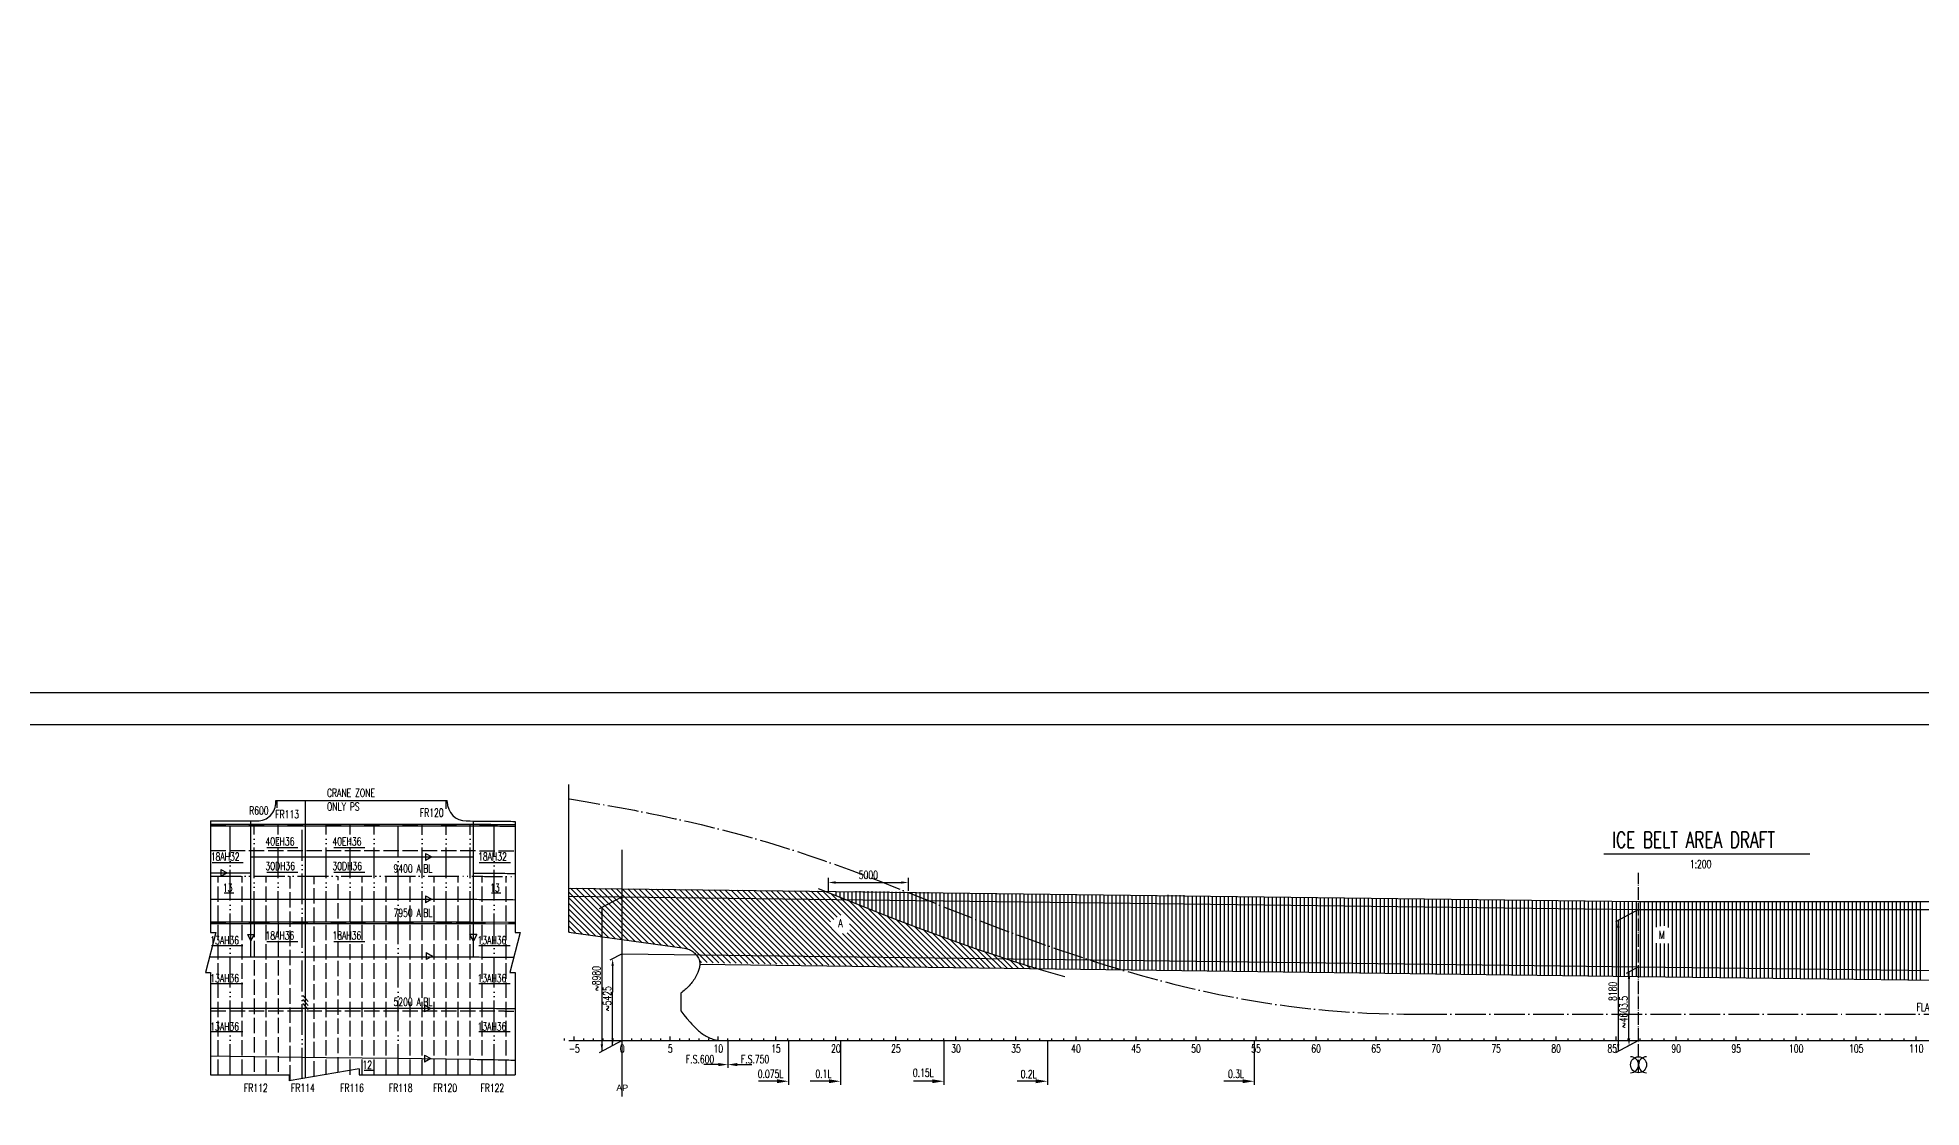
# Model space of a CAD drawing. Extents: x -12185 to 163857, y -7437 to 55100.
# Drawn here: x 75587 to 134434, y 21709 to 55100 of the extents above; entities that cross this region are included whole.
import ezdxf
from ezdxf.enums import TextEntityAlignment as Align

# ---------------------------------------------------------------- set-up
doc = ezdxf.new("R2010")
doc.units = 0
doc.header["$LTSCALE"] = 40
doc.header["$MEASUREMENT"] = 0
for name, pattern in [('ACAD_ISO02W100', [15, 12, -3]), ('ACAD_ISO03W100', [30, 12, -18]), ('ACAD_ISO04W100', [30.5, 24, -3, 0.5, -3]), ('ACAD_ISO05W100', [34, 24, -3, 0.5, -3, 0.5, -3]), ('CENTER110', [12.2, 10, -1, 0.2, -1])]:
    doc.linetypes.add(name, pattern=pattern)
doc.layers.get('0').update_dxf_attribs({"linetype": 'CONTINUOUS'})
doc.layers.get('DEFPOINTS').update_dxf_attribs({"linetype": 'CONTINUOUS'})
for name, color, linetype in [('03CENTER', 3, 'CENTER110'), ('1', 2, 'CONTINUOUS'), ('11TEXTE', 4, 'CONTINUOUS'), ('13DIMENSION', 9, 'CONTINUOUS'), ('BANFENG', 6, 'CONTINUOUS'), ('BT_ENG', 7, 'CONTINUOUS'), ('C-CAS', 4, 'ACAD_ISO02W100'), ('C-CEN', 4, 'ACAD_ISO04W100'), ('TEXT', 1, 'CONTINUOUS'), ('Y-CAS', 7, 'ACAD_ISO02W100'), ('Y-H', 2, 'ACAD_ISO03W100'), ('Y-PH', 2, 'ACAD_ISO05W100')]:
    doc.layers.add(name, color=color, linetype=linetype)
doc.styles.add('ROMANS', font='romans.shx', dxfattribs={"width": 0.7, "height": 250})
doc.styles.add('SWISS721LIGHTBT', font='swissl.ttf')
doc.dimstyles.new('DM-50', dxfattribs={"dimscale": 150, "dimtxt": 250, "dimasz": 1.5, "dimexe": 1, "dimexo": 0.5, "dimgap": 0.5, "dimtad": 0, "dimzin": 12, "dimdsep": 46, "dimtxsty": 'ROMANS', "dimcen": 0.1, "dimclrt": 4, "dimadec": 0, "dimazin": 0, "dimtfac": 1, "dimtofl": 0, "dimtmove": 2, "dimatfit": 3, "dimfxl": 0, "dimtolj": 1, "dimtzin": 12, "dimarcsym": 0})

# ---------------------------------------------------------------- blocks, each defined once
blk = doc.blocks.new('*D2')
at = {"color": 0, "linetype": 'ByBlock', "transparency": 16777216}
for p, q in [((644672, -110382), (644672, -109960)), ((647172, -110370), (647172, -109960)), ((644897, -110110), (646947, -110110))]:
    blk.add_line(p, q, dxfattribs=at)
for points in [[(644897, -110072), (644897, -110147), (644672, -110110)], [(646947, -110072), (646947, -110147), (647172, -110110)]]:
    blk.add_solid(points, dxfattribs=at)
at = {"layer": 'DEFPOINTS', "color": 0, "linetype": 'ByBlock', "transparency": 16777216}
for p in [(644672, -110457), (647172, -110110), (647172, -110445)]:
    blk.add_point(p, dxfattribs=at)
at = {"color": 4, "linetype": 'ByBlock', "transparency": 16777216, "insert": (645922, -109874), "char_height": 250, "attachment_point": 5, "style": 'ROMANS'}
blk.add_mtext('\\A1;5000', dxfattribs=at)

msp = doc.modelspace()

# ---------------------------------------------------------------- linework, layer by layer
at = {"color": 2}
msp.add_line((-5892.038, 33663.42), (162757.046, 33663.42), dxfattribs=at)
for p, q in [((92181.719, 27176.395), (92181.719, 31791.199)), ((83025, 31241.188), (83025, 31284.196)), ((83025, 31284.196), (88380, 31284.196)), ((83069.169, 31056.917), (83069.169, 31284.196)), ((88335.14, 31284.196), (88335.14, 31022.613)), ((88380, 31247.695), (88380, 31284.196)), ((80987.957, 30651.188), (80987.957, 27168.556)), ((90502.309, 30635.207), (90502.309, 27168.556)), ((92181.719, 28551.46), (125600.219, 28130.439)), ((93632.796, 26976.26), (92181.719, 28427.337)), ((93427.738, 27004.542), (92181.719, 28250.561)), ((93837.855, 26947.978), (92235.045, 28550.788)), ((94042.914, 26919.696), (92414.078, 28548.532)), ((94247.972, 26891.414), (92593.11, 28546.277)), ((94453.031, 26863.132), (92772.142, 28544.021)), ((94658.09, 26834.85), (92951.174, 28541.766)), ((94863.148, 26806.568), (93130.206, 28539.51)), ((93850.219, 28282.394), (93130.994, 27900.386)), ((95068.207, 26778.286), (93309.239, 28537.255)), ((95273.266, 26750.004), (93488.271, 28534.999)), ((95478.324, 26721.722), (93667.303, 28532.744)), ((95683.383, 26693.44), (93846.335, 28530.488)), ((95902.718, 26650.882), (94025.368, 28528.233)), ((96505.692, 26224.685), (94204.4, 28525.977)), ((96686.396, 26220.758), (94383.432, 28523.722)), ((96867.099, 26216.831), (94562.464, 28521.466)), ((97047.803, 26212.904), (94741.496, 28519.21)), ((97228.507, 26208.977), (94920.529, 28516.955)), ((97409.211, 26205.049), (95099.561, 28514.699)), ((97589.915, 26201.122), (95278.593, 28512.444)), ((97770.618, 26197.195), (95457.625, 28510.188)), ((97951.322, 26193.268), (95636.658, 28507.933)), ((98132.026, 26189.341), (95815.69, 28505.677)), ((98312.73, 26185.414), (95994.722, 28503.422)), ((98493.434, 26181.487), (96173.754, 28501.166)), ((98674.137, 26177.56), (96352.786, 28498.911)), ((98854.841, 26173.633), (96531.819, 28496.655)), ((99035.545, 26169.706), (96710.851, 28494.4)), ((99216.249, 26165.778), (96889.883, 28492.144)), ((99396.953, 26161.851), (97068.915, 28489.889)), ((99577.656, 26157.924), (97247.948, 28487.633)), ((99758.36, 26153.997), (97426.98, 28485.378)), ((99939.064, 26150.07), (97606.012, 28483.122)), ((100119.768, 26146.143), (97785.044, 28480.867)), ((100300.472, 26142.216), (97964.076, 28478.611)), ((100481.175, 26138.289), (98143.109, 28476.355)), ((100661.879, 26134.362), (98322.141, 28474.1)), ((100842.583, 26130.434), (98501.173, 28471.844)), ((101023.287, 26126.507), (98680.205, 28469.589)), ((101203.991, 26122.58), (98859.237, 28467.333)), ((101384.694, 26118.653), (99038.27, 28465.078)), ((101565.398, 26114.726), (99217.302, 28462.822)), ((100356.83, 27500.071), (99396.334, 28460.567)), ((100459.659, 27574.019), (99575.366, 28458.311)), ((100560.688, 27649.766), (99754.399, 28456.056)), ((100677.933, 27709.298), (99933.431, 28453.8)), ((102468.917, 26095.09), (100112.463, 28451.545)), ((102651.231, 26089.553), (100351.878, 28388.907)), ((100534.539, 28315.264), (100534.539, 28446.227)), ((102830.325, 26087.236), (100648.065, 28269.496)), ((100659.539, 28264.875), (100659.539, 28444.652)), ((100784.539, 28214.532), (100784.539, 28443.078)), ((100909.539, 28164.189), (100909.539, 28441.503)), ((101034.539, 28113.847), (101034.539, 28439.928)), ((101159.539, 28063.8), (101159.539, 28458.72)), ((101284.539, 28014.083), (101284.539, 28457.146)), ((101409.539, 27964.365), (101409.539, 28455.571)), ((101534.539, 27914.647), (101534.539, 28453.996)), ((101659.539, 27864.929), (101659.539, 28452.421)), ((101784.539, 27815.212), (101784.539, 28450.846)), ((101909.539, 27766.485), (101909.539, 28449.272)), ((102034.539, 27717.794), (102034.539, 28447.697)), ((102159.539, 27669.103), (102159.539, 28446.122)), ((102284.539, 27620.412), (102284.539, 28438.247)), ((102409.539, 27571.721), (102409.539, 28437.478)), ((102534.539, 27523.752), (102534.539, 28435.903)), ((102659.539, 27476.182), (102659.539, 28434.328)), ((102784.539, 27428.612), (102784.539, 28428.064)), ((102909.539, 27381.042), (102909.539, 28426.49)), ((103034.539, 27333.472), (103034.539, 28424.915)), ((103159.539, 27286.502), (103159.539, 28423.34)), ((103284.539, 27240.132), (103284.539, 28421.765)), ((103409.539, 27193.763), (103409.539, 28420.19)), ((103534.539, 27147.393), (103534.539, 28418.616)), ((103659.539, 27101.023), (103659.539, 28417.041)), ((103784.539, 27055.331), (103784.539, 28415.466)), ((103909.539, 27010.259), (103909.539, 28407.591)), ((104034.539, 26965.187), (104034.539, 28406.822)), ((104159.539, 26920.114), (104159.539, 28405.247)), ((104284.539, 26875.042), (104284.539, 28403.672)), ((104409.539, 26830.931), (104409.539, 28402.097)), ((104534.539, 26787.232), (104534.539, 28400.523)), ((104659.539, 26743.534), (104659.539, 28398.948)), ((104784.539, 26699.835), (104784.539, 28397.373)), ((104909.539, 26656.169), (104909.539, 28395.798)), ((105034.539, 26613.93), (105034.539, 28394.223)), ((105159.539, 26571.691), (105159.539, 28386.348)), ((105284.539, 26529.452), (105284.539, 28385.579)), ((105409.539, 26487.214), (105409.539, 28384.81)), ((105534.539, 26445.709), (105534.539, 28383.235)), ((105659.539, 26404.999), (105659.539, 28381.66)), ((105784.539, 26364.289), (105784.539, 28380.086)), ((105909.539, 26323.579), (105909.539, 28378.511)), ((106034.539, 26282.971), (106034.539, 28376.936)), ((106159.539, 26243.858), (106159.539, 28375.361)), ((106284.539, 26204.746), (106284.539, 28373.786)), ((106409.539, 26165.634), (106409.539, 28372.211)), ((106534.539, 26126.521), (106534.539, 28364.337)), ((106659.539, 26088.682), (106659.539, 28363.567)), ((106784.539, 26051.232), (106784.539, 28362.798)), ((106909.539, 26035.946), (106909.539, 28362.029)), ((107034.539, 26034.329), (107034.539, 28361.26)), ((107159.539, 26032.712), (107159.539, 28360.49)), ((107284.539, 26031.095), (107284.539, 28359.721)), ((107409.539, 26029.477), (107409.539, 28358.952)), ((107534.539, 26027.86), (107534.539, 28358.183)), ((107659.539, 26026.243), (107659.539, 28357.413)), ((107784.539, 26024.626), (107784.539, 28356.644)), ((107909.539, 26023.009), (107909.539, 28355.875)), ((108034.539, 26021.392), (108034.539, 28351.739)), ((108159.539, 26019.775), (108159.539, 28350.164)), ((108284.539, 26018.158), (108284.539, 28348.589)), ((108409.539, 26016.54), (108409.539, 28347.015)), ((108534.539, 26014.923), (108534.539, 28345.44)), ((108659.539, 26013.306), (108659.539, 28343.865)), ((108784.539, 26011.689), (108784.539, 28342.29)), ((108909.539, 26010.072), (108909.539, 28340.715)), ((109034.539, 26008.455), (109034.539, 28339.141)), ((109159.539, 26006.838), (109159.539, 28337.566)), ((109284.539, 26005.221), (109284.539, 28335.991)), ((109409.539, 26003.603), (109409.539, 28334.416)), ((109534.539, 26001.986), (109534.539, 28332.841)), ((109659.539, 26000.369), (109659.539, 28331.267)), ((109784.539, 25998.752), (109784.539, 28329.692)), ((109909.539, 25997.135), (109909.539, 28328.117)), ((110034.539, 25995.518), (110034.539, 28326.542)), ((110159.539, 25993.901), (110159.539, 28324.967)), ((110284.539, 25992.284), (110284.539, 28323.393)), ((110409.539, 25990.666), (110409.539, 28321.818)), ((110534.539, 25989.049), (110534.539, 28320.243)), ((110659.539, 25987.432), (110659.539, 28318.668)), ((110784.539, 25985.815), (110784.539, 28317.093)), ((110909.539, 25984.198), (110909.539, 28337.413)), ((111034.539, 25982.581), (111034.539, 28336.644)), ((111159.539, 25980.964), (111159.539, 28335.875)), ((111284.539, 25979.347), (111284.539, 28335.106)), ((111409.539, 25977.729), (111409.539, 28334.336)), ((111534.539, 25976.112), (111534.539, 28307.645)), ((111659.539, 25974.495), (111659.539, 28306.07)), ((111784.539, 25988.039), (111784.539, 28304.495)), ((111909.539, 25971.261), (111909.539, 28302.92)), ((112034.539, 25969.644), (112034.539, 28301.345)), ((112159.539, 25968.027), (112159.539, 28299.771)), ((112284.539, 25966.41), (112284.539, 28298.196)), ((112409.539, 25964.792), (112409.539, 28296.621)), ((112534.539, 25963.175), (112534.539, 28295.046)), ((112659.539, 25961.558), (112659.539, 28293.471)), ((112784.539, 25959.941), (112784.539, 28291.897)), ((112909.539, 25958.324), (112909.539, 28290.322)), ((113034.539, 25956.707), (113034.539, 28288.747)), ((113159.539, 25955.09), (113159.539, 28287.172)), ((113284.539, 25953.473), (113284.539, 28285.597)), ((113409.539, 25951.855), (113409.539, 28284.023)), ((113534.539, 25950.238), (113534.539, 28282.448)), ((113659.539, 25948.621), (113659.539, 28280.873)), ((113784.539, 25947.004), (113784.539, 28279.298)), ((113909.539, 25945.387), (113909.539, 28277.723)), ((114034.539, 25943.77), (114034.539, 28276.149)), ((114159.539, 25942.153), (114159.539, 28274.574)), ((114284.539, 25940.536), (114284.539, 28272.999)), ((114409.539, 25938.918), (114409.539, 28271.424)), ((114534.539, 25937.301), (114534.539, 28269.849)), ((114659.539, 25935.684), (114659.539, 28268.274)), ((114784.539, 25934.067), (114784.539, 28266.7)), ((114909.539, 25932.45), (114909.539, 28265.125)), ((115034.539, 25930.833), (115034.539, 28263.55)), ((115159.539, 25929.216), (115159.539, 28261.975)), ((115284.539, 25927.599), (115284.539, 28260.4)), ((115409.539, 25925.981), (115409.539, 28258.826)), ((115534.539, 25924.364), (115534.539, 28257.251)), ((115659.539, 25922.747), (115659.539, 28255.676)), ((115784.539, 25921.13), (115784.539, 28254.101)), ((115909.539, 25919.513), (115909.539, 28252.526)), ((116034.539, 25917.896), (116034.539, 28250.952)), ((116159.539, 25916.279), (116159.539, 28249.377)), ((116284.539, 25914.662), (116284.539, 28247.802)), ((116409.539, 25913.044), (116409.539, 28246.227)), ((93222.679, 27032.824), (92181.719, 28073.784)), ((93017.62, 27061.106), (92181.719, 27897.007)), ((92812.562, 27089.388), (92181.719, 27720.231)), ((93212.955, 27943.918), (93212.955, 23453.918)), ((103011.029, 26083.309), (100944.046, 28150.292)), ((103191.732, 26079.382), (101238.866, 28032.249)), ((103372.436, 26075.455), (101532.389, 27915.502)), ((103553.14, 26071.528), (101825.414, 27799.254)), ((103724.291, 26077.154), (102114.988, 27686.457)), ((116534.539, 25911.427), (116534.539, 28244.652)), ((116659.539, 25909.81), (116659.539, 28243.078)), ((116784.539, 25908.193), (116784.539, 28241.503)), ((116909.539, 25906.576), (116909.539, 28239.928)), ((117034.539, 25904.959), (117034.539, 28238.353)), ((117159.539, 25903.342), (117159.539, 28236.778)), ((117284.539, 25901.725), (117284.539, 28235.204)), ((117409.539, 25900.107), (117409.539, 28233.629)), ((117534.539, 25898.49), (117534.539, 28232.054)), ((117659.539, 25896.873), (117659.539, 28230.479)), ((117784.539, 25895.256), (117784.539, 28228.904)), ((117909.539, 25893.639), (117909.539, 28227.33)), ((118034.539, 25892.022), (118034.539, 28225.755)), ((118159.539, 25890.405), (118159.539, 28224.18)), ((118284.539, 25888.788), (118284.539, 28222.605)), ((118409.539, 25887.17), (118409.539, 28221.03)), ((118534.539, 25885.553), (118534.539, 28219.456)), ((118659.539, 25883.936), (118659.539, 28217.881)), ((118784.539, 25882.319), (118784.539, 28216.306)), ((118909.539, 25880.702), (118909.539, 28214.731)), ((119034.539, 25879.085), (119034.539, 28213.156)), ((119159.539, 25877.468), (119159.539, 28211.582)), ((119284.539, 25875.85), (119284.539, 28210.007)), ((119409.539, 25874.233), (119409.539, 28208.432)), ((119534.539, 25872.616), (119534.539, 28206.857)), ((119659.539, 25870.999), (119659.539, 28205.282)), ((119784.539, 25869.382), (119784.539, 28203.708)), ((119909.539, 25867.765), (119909.539, 28202.133)), ((120034.539, 25866.148), (120034.539, 28200.558)), ((120159.539, 25864.531), (120159.539, 28198.983)), ((120284.539, 25862.913), (120284.539, 28197.408)), ((120409.539, 25861.296), (120409.539, 28195.834)), ((120534.539, 25859.679), (120534.539, 28194.259)), ((120659.539, 25858.062), (120659.539, 28192.684)), ((120784.539, 25856.445), (120784.539, 28191.109)), ((120909.539, 25854.828), (120909.539, 28189.534)), ((121034.539, 25853.211), (121034.539, 28187.96)), ((121159.539, 25851.594), (121159.539, 28186.385)), ((121284.539, 25849.976), (121284.539, 28184.81)), ((121409.539, 25848.359), (121409.539, 28183.235)), ((121534.539, 25846.742), (121534.539, 28181.66)), ((121659.539, 25845.125), (121659.539, 28180.086)), ((121784.539, 25843.508), (121784.539, 28178.511)), ((121909.539, 25841.891), (121909.539, 28176.936)), ((122034.539, 25840.274), (122034.539, 28175.361)), ((122159.539, 25838.657), (122159.539, 28173.786)), ((122284.539, 25837.039), (122284.539, 28172.211)), ((122409.539, 25835.422), (122409.539, 28170.637)), ((122534.539, 25833.805), (122534.539, 28169.062)), ((122659.539, 25832.188), (122659.539, 28167.487)), ((122784.539, 25830.571), (122784.539, 28165.912)), ((122909.539, 25828.954), (122909.539, 28164.337)), ((123034.539, 25827.337), (123034.539, 28162.763)), ((123159.539, 25825.72), (123159.539, 28161.188)), ((123284.539, 25824.102), (123284.539, 28159.613)), ((123409.539, 25822.485), (123409.539, 28158.038)), ((123534.539, 25820.868), (123534.539, 28156.463)), ((123659.539, 25819.251), (123659.539, 28154.889)), ((123784.539, 25817.634), (123784.539, 28153.314)), ((123909.539, 25816.017), (123909.539, 28151.739)), ((124034.539, 25814.4), (124034.539, 28150.164)), ((124159.539, 25812.783), (124159.539, 28148.589)), ((124284.539, 25811.165), (124284.539, 28147.015)), ((124409.539, 25809.548), (124409.539, 28145.44)), ((124534.539, 25807.931), (124534.539, 28143.865)), ((124659.539, 25806.314), (124659.539, 28142.29)), ((124784.539, 25804.697), (124784.539, 28140.715)), ((125600.219, 27882.394), (124880.995, 27500.386)), ((124909.539, 25803.08), (124909.539, 28139.141)), ((125034.539, 25801.463), (125034.539, 28137.566)), ((125159.539, 25799.846), (125159.539, 28135.991)), ((125284.539, 25798.228), (125284.539, 28134.416)), ((125409.539, 25796.611), (125409.539, 28132.841)), ((125534.539, 25794.994), (125534.539, 28131.267)), ((125659.539, 25793.412), (125659.539, 28132.394)), ((125784.539, 25791.867), (125784.539, 28132.394)), ((125909.539, 25790.323), (125909.539, 28132.394)), ((126034.539, 25788.779), (126034.539, 28132.394)), ((126159.539, 27333.206), (126159.539, 28132.394)), ((126284.539, 27362.652), (126284.539, 28132.394)), ((126409.539, 27372.466), (126409.539, 28132.394)), ((126534.539, 27326.662), (126534.539, 28132.394)), ((126659.539, 25781.058), (126659.539, 28132.394)), ((126784.539, 25779.514), (126784.539, 28132.394)), ((126909.539, 25777.97), (126909.539, 28132.394)), ((127034.539, 25776.426), (127034.539, 28132.394)), ((127159.539, 25774.881), (127159.539, 28132.394)), ((127284.539, 25773.337), (127284.539, 28132.394)), ((127409.539, 25771.793), (127409.539, 28132.394)), ((127534.539, 25770.249), (127534.539, 28132.394)), ((127659.539, 25768.705), (127659.539, 28132.394)), ((127784.539, 25767.16), (127784.539, 28132.394)), ((127909.539, 25765.616), (127909.539, 28132.394)), ((128034.539, 25764.072), (128034.539, 28132.394)), ((128159.539, 25762.528), (128159.539, 28132.394)), ((128284.539, 25760.984), (128284.539, 28132.394)), ((128409.539, 25759.439), (128409.539, 28132.394)), ((128534.539, 25757.895), (128534.539, 28132.394)), ((128659.539, 25756.351), (128659.539, 28132.394)), ((128784.539, 25754.807), (128784.539, 28132.394)), ((128909.539, 25753.263), (128909.539, 28132.394)), ((129034.539, 25751.718), (129034.539, 28132.394)), ((129159.539, 25750.174), (129159.539, 28132.394)), ((129284.539, 25748.63), (129284.539, 28132.394)), ((129409.539, 25747.086), (129409.539, 28132.394)), ((129534.539, 25745.542), (129534.539, 28132.394)), ((129659.539, 25743.997), (129659.539, 28132.394)), ((129784.539, 25742.453), (129784.539, 28132.394)), ((129909.539, 25740.909), (129909.539, 28132.394)), ((130034.539, 25739.365), (130034.539, 28132.394)), ((130159.539, 25737.821), (130159.539, 28132.394)), ((130284.539, 25736.276), (130284.539, 28132.394)), ((130409.539, 25734.732), (130409.539, 28132.394)), ((130534.539, 25733.188), (130534.539, 28132.394)), ((130659.539, 25731.644), (130659.539, 28132.394)), ((130784.539, 25730.1), (130784.539, 28132.394)), ((130909.539, 25728.555), (130909.539, 28132.394)), ((131034.539, 25727.011), (131034.539, 28132.394)), ((131159.539, 25725.467), (131159.539, 28132.394)), ((131284.539, 25723.923), (131284.539, 28132.394)), ((131409.539, 25722.379), (131409.539, 28132.394)), ((131534.539, 25720.834), (131534.539, 28132.394)), ((131659.539, 25719.29), (131659.539, 28132.394)), ((131784.539, 25717.746), (131784.539, 28132.394)), ((131909.539, 25716.202), (131909.539, 28132.394)), ((132034.539, 25714.658), (132034.539, 28132.394)), ((132159.539, 25713.113), (132159.539, 28132.394)), ((132284.539, 25711.569), (132284.539, 28132.394)), ((132409.539, 25710.025), (132409.539, 28132.394)), ((132534.539, 25708.481), (132534.539, 28132.394)), ((132659.539, 25706.937), (132659.539, 28132.394)), ((132784.539, 25705.392), (132784.539, 28132.394)), ((132909.539, 25703.848), (132909.539, 28132.394)), ((133034.539, 25702.304), (133034.539, 28132.394)), ((133159.539, 25700.76), (133159.539, 28132.394)), ((133284.539, 25699.216), (133284.539, 28132.394)), ((133409.539, 25697.672), (133409.539, 28132.394)), ((133534.539, 25696.127), (133534.539, 28132.394)), ((133659.539, 25694.583), (133659.539, 28132.394)), ((133784.539, 25693.039), (133784.539, 28132.394)), ((133909.539, 25691.495), (133909.539, 28132.394)), ((134034.539, 25689.951), (134034.539, 28132.394)), ((134159.539, 25688.406), (134159.539, 28132.394)), ((134284.539, 25686.862), (134284.539, 28132.394)), ((134409.539, 25685.318), (134409.539, 28132.394)), ((81149.045, 27168.556), (80826.87, 25921.631)), ((80987.957, 27168.556), (81149.045, 27168.556)), ((90663.396, 27168.556), (90341.222, 25921.631)), ((90502.309, 27168.556), (90663.396, 27168.556)), ((92607.503, 27117.67), (92181.719, 27543.454)), ((92402.444, 27145.952), (92181.719, 27366.677)), ((92197.385, 27174.234), (92181.719, 27189.901)), ((101746.102, 26110.799), (100726.157, 27130.744)), ((101926.806, 26106.872), (100874.029, 27159.649)), ((102288.213, 26099.018), (100948.19, 27439.041)), ((102107.51, 26102.945), (100957.042, 27253.412)), ((103903.385, 26074.837), (102404.562, 27573.659)), ((104082.478, 26072.52), (102690.659, 27464.339)), ((104261.572, 26070.203), (102976.041, 27355.734)), ((104440.666, 26067.886), (103258.913, 27249.639)), ((104619.759, 26065.569), (103539.938, 27145.39)), ((124962.955, 27543.918), (124962.955, 23453.918)), ((93849.217, 26504.907), (93462.049, 26299.267)), ((104798.853, 26063.252), (103819.312, 27042.793)), ((104977.946, 26060.935), (104095.775, 26943.106)), ((105157.04, 26058.618), (104371.391, 26844.267)), ((105336.134, 26056.301), (104643.184, 26749.251)), ((105515.227, 26053.984), (104914.831, 26654.38)), ((105694.321, 26051.667), (105181.829, 26564.159)), ((126159.539, 25787.235), (126159.539, 26832.66)), ((126284.539, 25785.691), (126284.539, 26822.846)), ((126409.539, 25784.147), (126409.539, 26819.576)), ((126534.539, 25782.602), (126534.539, 26826.12)), ((80826.87, 25921.631), (80987.957, 25921.631)), ((80987.957, 25921.631), (80987.957, 22724.307)), ((90341.222, 25921.631), (90502.309, 25921.631)), ((90502.309, 25921.631), (90502.309, 22724.307)), ((96324.988, 26228.612), (96259.716, 26293.885)), ((105873.415, 26049.35), (105448.827, 26473.938)), ((106052.508, 26047.033), (105711.449, 26388.093)), ((106231.602, 26044.716), (105973.604, 26302.714)), ((106410.696, 26042.4), (106231.869, 26221.226)), ((106589.789, 26040.083), (106489.148, 26140.724)), ((106768.883, 26037.766), (106742.959, 26063.689)), ((125600.219, 26094.144), (125213.052, 25888.504)), ((83866.252, 25200.383), (84033.705, 25014.751)), ((83866.252, 25075.284), (84033.705, 24889.651)), ((83866.252, 24952.904), (84033.705, 24767.272)), ((92050.219, 23792.394), (92050.219, 23854.894)), ((92350.219, 23792.394), (92350.219, 23917.394)), ((92650.219, 23792.394), (92650.219, 23854.894)), ((92950.219, 23792.394), (92950.219, 23854.894)), ((93850.219, 23792.394), (93127.111, 23408.323)), ((93250.219, 23792.394), (93250.219, 23854.894)), ((93550.219, 23792.394), (93550.219, 23854.894)), ((93850.219, 23792.394), (93850.219, 23917.394)), ((94150.219, 23792.394), (94150.219, 23854.894)), ((94450.219, 23792.394), (94450.219, 23854.894)), ((94750.219, 23792.394), (94750.219, 23854.894)), ((95050.219, 23792.394), (95050.219, 23854.894)), ((95350.219, 23792.394), (95350.219, 23917.394)), ((95650.219, 23792.394), (95650.219, 23854.894)), ((95950.219, 23792.394), (95950.219, 23854.894)), ((96250.219, 23792.394), (96250.219, 23854.894)), ((96550.219, 23792.394), (96550.219, 23854.894)), ((96850.219, 23792.394), (96850.219, 23917.394)), ((97150.219, 23792.394), (97150.219, 23854.894)), ((97525.219, 23792.394), (97525.219, 23854.894)), ((97900.219, 23792.394), (97900.219, 23854.894)), ((98275.219, 23792.394), (98275.219, 23854.894)), ((98650.219, 23792.394), (98650.219, 23917.394)), ((99025.219, 23792.394), (99025.219, 23854.894)), ((99048.506, 23803.973), (99048.506, 22412.709)), ((99400.219, 23792.394), (99400.219, 23854.894)), ((99775.219, 23792.394), (99775.219, 23854.894)), ((100150.219, 23792.394), (100150.219, 23854.894)), ((100525.219, 23792.394), (100525.219, 23917.394)), ((100664.769, 23803.973), (100664.769, 22412.709)), ((100900.219, 23792.394), (100900.219, 23854.894)), ((101275.219, 23792.394), (101275.219, 23854.894)), ((101650.219, 23792.394), (101650.219, 23854.894)), ((102025.219, 23792.394), (102025.219, 23854.894)), ((102400.219, 23792.394), (102400.219, 23917.394)), ((102775.219, 23792.394), (102775.219, 23854.894)), ((103150.219, 23792.394), (103150.219, 23854.894)), ((103525.219, 23792.394), (103525.219, 23854.894)), ((103897.294, 23803.973), (103897.294, 22412.709)), ((103900.219, 23792.394), (103900.219, 23854.894)), ((104275.219, 23792.394), (104275.219, 23917.394)), ((104650.219, 23792.394), (104650.219, 23854.894)), ((105025.219, 23792.394), (105025.219, 23854.894)), ((105400.219, 23792.394), (105400.219, 23854.894)), ((105775.219, 23792.394), (105775.219, 23854.894)), ((106150.219, 23792.394), (106150.219, 23917.394)), ((106525.219, 23792.394), (106525.219, 23854.894)), ((106900.219, 23792.394), (106900.219, 23854.894)), ((107129.819, 23792.394), (107129.819, 22412.709)), ((107275.219, 23792.394), (107275.219, 23854.894)), ((107650.219, 23792.394), (107650.219, 23854.894)), ((108025.219, 23792.394), (108025.219, 23917.394)), ((108400.219, 23792.394), (108400.219, 23854.894)), ((108775.219, 23792.394), (108775.219, 23854.894)), ((109150.219, 23792.394), (109150.219, 23854.894)), ((109525.219, 23792.394), (109525.219, 23854.894)), ((109900.219, 23792.394), (109900.219, 23917.394)), ((110275.219, 23792.394), (110275.219, 23854.894)), ((110650.219, 23792.394), (110650.219, 23854.894)), ((111025.219, 23792.394), (111025.219, 23854.894)), ((111400.219, 23792.394), (111400.219, 23854.894)), ((111775.219, 23792.394), (111775.219, 23917.394)), ((112150.219, 23792.394), (112150.219, 23854.894)), ((112525.219, 23792.394), (112525.219, 23854.894)), ((112900.219, 23792.394), (112900.219, 23854.894)), ((113275.219, 23792.394), (113275.219, 23854.894)), ((113594.869, 23792.394), (113594.869, 22412.709)), ((113650.219, 23792.394), (113650.219, 23917.394)), ((114025.219, 23792.394), (114025.219, 23854.894)), ((114400.219, 23792.394), (114400.219, 23854.894)), ((114775.219, 23792.394), (114775.219, 23854.894)), ((115150.219, 23792.394), (115150.219, 23854.894)), ((115525.219, 23792.394), (115525.219, 23917.394)), ((115900.219, 23792.394), (115900.219, 23854.894)), ((116275.219, 23792.394), (116275.219, 23854.894)), ((116650.219, 23792.394), (116650.219, 23854.894)), ((117025.219, 23792.394), (117025.219, 23854.894)), ((117400.219, 23792.394), (117400.219, 23917.394)), ((117775.219, 23792.394), (117775.219, 23854.894)), ((118150.219, 23792.394), (118150.219, 23854.894)), ((118525.219, 23792.394), (118525.219, 23854.894)), ((118900.219, 23792.394), (118900.219, 23854.894)), ((119275.219, 23792.394), (119275.219, 23917.394)), ((119650.219, 23792.394), (119650.219, 23854.894)), ((120025.219, 23792.394), (120025.219, 23854.894)), ((120400.219, 23792.394), (120400.219, 23854.894)), ((120775.219, 23792.394), (120775.219, 23854.894)), ((121150.219, 23792.394), (121150.219, 23917.394)), ((121525.219, 23792.394), (121525.219, 23854.894)), ((121900.219, 23792.394), (121900.219, 23854.894)), ((122275.219, 23792.394), (122275.219, 23854.894)), ((122650.219, 23792.394), (122650.219, 23854.894)), ((123025.219, 23792.394), (123025.219, 23917.394)), ((123400.219, 23792.394), (123400.219, 23854.894)), ((123775.219, 23792.394), (123775.219, 23854.894)), ((124150.219, 23792.394), (124150.219, 23854.894)), ((124525.219, 23792.394), (124525.219, 23854.894)), ((125600.219, 23792.394), (124877.111, 23408.323)), ((124900.219, 23792.394), (124900.219, 23917.394)), ((125600.219, 23792.394), (125213.052, 23586.754)), ((125275.219, 23792.394), (125275.219, 23854.894)), ((125650.219, 23792.394), (125650.219, 23854.894)), ((126025.219, 23792.394), (126025.219, 23854.894)), ((126400.219, 23792.394), (126400.219, 23854.894)), ((126775.219, 23792.394), (126775.219, 23917.394)), ((127150.219, 23792.394), (127150.219, 23854.894)), ((127525.219, 23792.394), (127525.219, 23854.894)), ((127900.219, 23792.394), (127900.219, 23854.894)), ((128275.219, 23792.394), (128275.219, 23854.894)), ((128650.219, 23792.394), (128650.219, 23917.394)), ((129025.219, 23792.394), (129025.219, 23854.894)), ((129400.219, 23792.394), (129400.219, 23854.894)), ((129775.219, 23792.394), (129775.219, 23854.894)), ((130150.219, 23792.394), (130150.219, 23854.894)), ((130525.219, 23792.394), (130525.219, 23917.394)), ((130900.219, 23792.394), (130900.219, 23854.894)), ((131275.219, 23792.394), (131275.219, 23854.894)), ((131650.219, 23792.394), (131650.219, 23854.894)), ((132025.219, 23792.394), (132025.219, 23854.894)), ((132400.219, 23792.394), (132400.219, 23917.394)), ((132775.219, 23792.394), (132775.219, 23854.894)), ((133150.219, 23792.394), (133150.219, 23854.894)), ((133525.219, 23792.394), (133525.219, 23854.894)), ((133900.219, 23792.394), (133900.219, 23854.894)), ((134275.219, 23792.394), (134275.219, 23917.394)), ((80987.957, 22724.307), (83443.324, 22724.307)), ((85627.972, 22910.063), (83443.324, 22538.551)), ((83443.324, 22724.307), (83443.324, 22538.551)), ((85627.972, 22910.063), (85627.972, 22724.307)), ((85627.972, 22724.307), (90502.309, 22724.307))]:
    msp.add_line(p, q)
at = {"color": 0}
msp.add_line((82250, 29526.107), (89200, 29526.107), dxfattribs=at)
at = {"color": 1}
for p, q in [((92181.719, 28303.415), (125600.219, 27882.394)), ((93850.219, 26504.894), (125600.219, 26094.144)), ((125600.219, 26094.144), (162061.828, 25643.713))]:
    msp.add_line(p, q, dxfattribs=at)
at = {"color": 0, "linetype": 'ByBlock'}
for p, q in [((93550.428, 26198.164), (93550.428, 25305.395)), ((125300.429, 25934.914), (125300.429, 24615.395)), ((93550.428, 23633.164), (93550.428, 25305.395)), ((125300.429, 23858.164), (125300.429, 24615.395)), ((98688.506, 22522.506), (98101.48, 22522.506)), ((100304.769, 22522.506), (99717.743, 22522.506)), ((103537.294, 22522.506), (102950.268, 22522.506)), ((106769.819, 22522.506), (106182.793, 22522.506)), ((113234.869, 22522.506), (112647.843, 22522.506))]:
    msp.add_line(p, q, dxfattribs=at)
at = {"flags": 128}
for points in [[(80987.957, 30551.188), (88022.096, 30551.188, -0.000931549), (88187.28, 30550.88, -0.000168479), (89100.11, 30547.171, -0.001131847), (89956.161, 30541.466, -0.001275145), (90502.309, 30535.198, -0.002993112)], [(80987.957, 30501.188), (88022.096, 30501.188, -0.000931549), (88187.094, 30500.88, -0.000168479), (89099.89, 30497.172, -0.001131847), (89955.715, 30491.468, -0.001276784), (90502.309, 30485.193, -0.002993112)]]:
    msp.add_lwpolyline(points, format="xyb", dxfattribs=at)
msp.add_lwpolyline([(99967.749, 28542.807), (100262.069, 28425.114), (100644.369, 28270.984), (101100.219, 28087.394), (101788.919, 27813.469), (102454.019, 27554.394), (103097.019, 27309.694), (103719.219, 27078.884), (104322.069, 26861.509), (104906.769, 26657.104), (105474.569, 26465.239), (106026.569, 26285.464), (106563.819, 26117.359), (107087.369, 25960.504), (107598.169, 25814.494), (107679.897, 25792.287)], dxfattribs=at)
at = {"color": 1}
msp.add_lwpolyline([(125600.219, 27882.394), (161295.22, 27882.394)], dxfattribs=at)
for points in [[(80987.957, 27501.188), (86850.022, 27501.188), (89100.134, 27497.171), (90502.309, 27484.653)], [(80987.957, 27451.188), (86849.978, 27451.188), (89099.866, 27447.172), (90502.309, 27434.651)]]:
    msp.add_lwpolyline(points)
msp.add_circle((125600.219, 23038.675), 250)
for centre, radius, start, end in [((82450.454, 31225.911), 574.749, 269.45628968, 1.52310151), ((88980, 31247.695), 600, 180, 270), ((125350.219, 23038.675), 250, 270, 90), ((125850.219, 23038.675), 250, 90, 270)]:
    msp.add_arc(centre, radius, start, end)
at = {"color": 0, "linetype": 'ByBlock'}
for points in [[(93175.455, 27720.981), (93250.455, 27720.981), (93212.955, 27945.981)], [(124925.455, 27320.981), (125000.455, 27320.981), (124962.955, 27545.981)], [(93511.926, 26120.677), (93586.926, 26120.677), (93549.426, 26345.677)], [(125262.929, 25709.914), (125337.929, 25709.914), (125300.429, 25934.914)], [(93175.455, 23678.918), (93250.455, 23678.918), (93212.955, 23453.918)], [(93512.928, 23858.164), (93587.928, 23858.164), (93550.428, 23633.164)], [(124925.455, 23678.918), (125000.455, 23678.918), (124962.955, 23453.918)], [(125262.929, 23858.164), (125337.929, 23858.164), (125300.429, 23633.164)], [(98688.506, 22582.506), (98688.506, 22462.506), (99048.506, 22522.506)], [(100304.769, 22582.506), (100304.769, 22462.506), (100664.769, 22522.506)], [(103537.294, 22582.506), (103537.294, 22462.506), (103897.294, 22522.506)], [(106769.819, 22582.506), (106769.819, 22462.506), (107129.819, 22522.506)], [(113234.869, 22582.506), (113234.869, 22462.506), (113594.869, 22522.506)]]:
    msp.add_solid(points, dxfattribs=at)
at = {"layer": '03CENTER'}
for p, q in [((125600.219, 23792.394), (125600.219, 29031.803)), ((125600.22, 22788.675), (125600.219, 23792.394))]:
    msp.add_line(p, q, dxfattribs=at)
at = {"layer": '1', "color": 7, "linetype": 'Continuous'}
for p, q in [((96274.219, 26173.535), (125600.219, 25794.144)), ((125600.219, 25794.144), (162061.828, 25343.713))]:
    msp.add_line(p, q, dxfattribs=at)
for points in [[(93850.219, 22047.271), (93850.219, 29747.272)], [(125600.219, 28132.394), (160620.708, 28132.394)], [(92181.719, 27176.395), (95799.719, 26677.395), (95837.219, 26670.895), (95874.219, 26660.895), (95911.219, 26647.895), (95947.719, 26632.895), (95983.719, 26614.395), (96018.719, 26593.895), (96052.219, 26571.395), (96084.219, 26546.395), (96114.719, 26519.895), (96143.219, 26491.395), (96169.719, 26460.895), (96193.719, 26429.395), (96214.719, 26396.895), (96233.219, 26362.895), (96248.219, 26327.895), (96260.219, 26292.395), (96267.219, 26261.395), (96271.719, 26230.395), (96274.219, 26198.895), (96274.219, 26166.895), (96271.719, 26134.895), (96267.719, 26102.895), (96262.219, 26070.895), (96254.219, 26038.895), (96245.219, 26006.895), (96234.719, 25975.395), (96223.219, 25943.895), (96210.219, 25912.895), (96181.219, 25851.395), (96149.719, 25792.395), (96126.719, 25752.895), (96103.219, 25714.395), (96078.219, 25676.895), (96052.719, 25640.395), (96026.219, 25605.395), (95999.219, 25570.895), (95970.719, 25537.895), (95941.719, 25504.895), (95911.719, 25473.394), (95880.719, 25442.395), (95848.719, 25411.895), (95816.219, 25381.895), (95782.219, 25352.395), (95747.719, 25323.895), (95711.719, 25295.395), (95675.219, 25267.395), (95675.219, 24717.394), (95773.219, 24598.395), (95872.219, 24479.894), (95973.719, 24363.395), (96025.719, 24305.895), (96078.219, 24249.895), (96137.219, 24188.895), (96198.219, 24129.894), (96229.719, 24101.395), (96261.719, 24073.895), (96294.719, 24046.895), (96328.719, 24020.895), (96364.219, 23995.896), (96400.219, 23971.895), (96437.719, 23949.394), (96475.719, 23927.394), (96514.219, 23907.395), (96553.719, 23888.394), (96594.219, 23871.395), (96634.719, 23855.395), (96676.219, 23841.395), (96717.719, 23828.895), (96759.719, 23817.895), (96802.219, 23808.895), (96844.719, 23801.895), (96887.219, 23796.395), (96930.219, 23793.395), (96972.719, 23792.394)], [(92181.719, 23792.394), (161425.219, 23792.394)]]:
    msp.add_lwpolyline(points, dxfattribs=at)
at = {"layer": '13DIMENSION'}
for p, q in [((97150.219, 23792.394), (97150.219, 22942.394)), ((96850.219, 23042.394), (96402.53, 23042.394)), ((97450.219, 23042.394), (97897.908, 23042.394)), ((93850.219, 22442.394), (93850.219, 22642.394))]:
    msp.add_line(p, q, dxfattribs=at)
for points in [[(96850.219, 23092.394), (96850.219, 22992.394), (97150.219, 23042.394)], [(97450.219, 23092.394), (97450.219, 22992.394), (97150.219, 23042.394)]]:
    msp.add_solid(points, dxfattribs=at)
at = {"layer": 'BANFENG'}
msp.add_line((83950, 22624.714), (83950, 31284.196), dxfattribs=at)
at = {"layer": 'BANFENG', "color": 232}
for p, q in [((82250, 26402.171), (82250, 30651.188)), ((89200, 26402.09), (89200, 30646.706)), ((82742.677, 29822.188), (83719.881, 29822.188)), ((84834.885, 29822.188), (85812.088, 29822.188)), ((87708.001, 29636.107), (87905.426, 29526.107)), ((87708.001, 29636.107), (87708.001, 29416.107)), ((87905.426, 29526.107), (87708.001, 29416.107)), ((81034.32, 29348.076), (82011.523, 29348.076)), ((81305.5, 29136.188), (81502.925, 29026.188)), ((81305.5, 29136.188), (81305.5, 28916.188)), ((81502.925, 29026.188), (81305.5, 28916.188)), ((82742.677, 29054.605), (83719.881, 29054.605)), ((84834.885, 29054.605), (85812.088, 29054.605)), ((89384.505, 29348.076), (90361.709, 29348.076)), ((81410.246, 28405.385), (81711.279, 28405.385)), ((87708.001, 28312.171), (87905.426, 28202.171)), ((87708.001, 28312.171), (87708.001, 28092.171)), ((89760.431, 28405.385), (90061.464, 28405.385)), ((87905.426, 28202.171), (87708.001, 28092.171)), ((82140, 27100.758), (82250, 26903.333)), ((82140, 27100.758), (82360, 27100.758)), ((82250, 26903.333), (82360, 27100.758)), ((89310, 27100.758), (89090, 27100.758)), ((89200, 26903.333), (89090, 27100.758)), ((89310, 27100.758), (89200, 26903.333)), ((81017.499, 26762.336), (81994.702, 26762.336)), ((82742.677, 26885.684), (83719.881, 26885.684)), ((84834.885, 26885.684), (85812.088, 26885.684)), ((87720.436, 26538.23), (87917.861, 26428.23)), ((87720.436, 26538.23), (87720.436, 26318.23)), ((89367.684, 26762.336), (90344.888, 26762.336)), ((87917.861, 26428.23), (87720.436, 26318.23)), ((81017.499, 25579.168), (81994.702, 25579.168)), ((89367.684, 25579.168), (90344.888, 25579.168)), ((87673.687, 24907.258), (87871.112, 24797.258)), ((87673.687, 24907.258), (87673.687, 24687.258)), ((87871.112, 24797.258), (87673.687, 24687.258)), ((81017.499, 24070.737), (81994.702, 24070.737)), ((89367.684, 24070.737), (90344.888, 24070.737)), ((87672.021, 23337.666), (87869.446, 23227.666)), ((87672.021, 23337.666), (87672.021, 23117.666)), ((87869.446, 23227.666), (87672.021, 23117.666)), ((85782.121, 22867.536), (86064.034, 22867.536))]:
    msp.add_line(p, q, dxfattribs=at)
at = {"layer": 'BANFENG', "color": 232, "flags": 128}
for points in [[(47960.137, 8650, 0.000005882), (62842.444, 8649.825, 0.000003202), (90178.275, 8650), (91167.825, 8650.013, 0.000002188), (91305.943, 8650.015, 0.000000381), (92100, 8650.034, 0.000034969), (92451.628, 8650.067, 0.000010707), (93600, 8650.28, 0.000126359), (94051.008, 8650.487, 0.000054327), (95100, 8651.348, 0.000362838), (95631.589, 8652.228, 0.000199172), (96600, 8654.919, 0.000716261), (97187.457, 8657.628, 0.000461092), (98100, 8663.983, 0.001039098), (98716.597, 8670.128, 0.000725238), (99600, 8682.049, 0.001337645), (100206.156, 8692.731, 0.006845974), (106950, 8922.019, 0.001859608)], [(45600, 8650.04, 0.00000105), (46350, 8650.03, -0.000004657)], [(80987.957, 29026.188), (82250, 29026.188, -0.001338821)], [(89200, 29021.574, -0.000691145), (89997.136, 29015.559, -0.000964731), (90502.309, 29010.075, -0.003343346)], [(80987.957, 23313.074), (81600, 23305.253), (83100, 23286.087), (84600, 23266.92), (85725, 23252.545), (86850, 23238.17), (88350, 23219.003), (89100, 23209.42, -0.001878591), (89973.244, 23194.98, -0.002208969), (90502.309, 23181.905, -0.002370696)]]:
    msp.add_lwpolyline(points, format="xyb", dxfattribs=at)
at = {"layer": 'BANFENG', "flags": 128}
for points in [[(80987.957, 30651.188), (82455.908, 30651.188, -0.000931549)], [(88974.829, 30647.717, -0.000023202), (89100.55, 30647.17, -0.001131847), (89957.054, 30641.462, -0.001271912), (90502.326, 30635.207, -0.002993112)]]:
    msp.add_lwpolyline(points, format="xyb", dxfattribs=at)
at = {"layer": 'BANFENG', "color": 232}
for points in [[(80951.03, 26402.171), (82350, 26402.171), (86100, 26402.171), (88954.488, 26402.171), (89100, 26402.171, -0.001115938), (89374.871, 26401.558, -0.000682819), (89824.09, 26398.939, -0.001474448), (90203.655, 26395.089, -0.000922266), (90462.552, 26391.221, -0.000836691)], [(80987.957, 24802.171), (82350, 24802.171), (86100, 24802.171), (88954.488, 24802.171), (89100, 24802.171, -0.001115938), (89374.871, 24801.558, -0.000682819), (89824.09, 24798.939, -0.001474448), (90203.655, 24795.089, -0.001063897), (90502.309, 24790.543, -0.000836691)]]:
    msp.add_lwpolyline(points, format="xyb", dxfattribs=at)
at = {"layer": 'BT_ENG'}
msp.add_line((-8392.038, 34663.42), (163757.046, 34663.42), dxfattribs=at)
at = {"layer": 'C-CAS'}
for p, q in [((81225, 22724.307), (81225, 28926.188)), ((81975, 22724.307), (81975, 28926.188)), ((82725, 22724.307), (82725, 28926.188)), ((83475, 22543.937), (83475, 28926.188)), ((84225, 22671.479), (84225, 28926.188)), ((84975, 22799.021), (84975, 28926.188)), ((85725, 22724.307), (85725, 28926.188)), ((86475, 22724.307), (86475, 28926.188)), ((87225, 22724.307), (87225, 28926.188)), ((87975, 22724.307), (87975, 28926.188)), ((88725, 22724.307), (88725, 28924.306)), ((89475, 22724.307), (89475, 28919.746)), ((90225, 22724.307), (90225, 28913.321)), ((82350, 27501.188), (82350, 22724.307)), ((83100, 27501.188), (83100, 22724.307)), ((84600, 22724.307), (84600, 27501.188)), ((85350, 22724.307), (85350, 27501.188)), ((86100, 22724.307), (86100, 27501.188)), ((87600, 22724.307), (87600, 27449.849)), ((88350, 22724.307), (88350, 27449.849)), ((89100, 22724.307), (89100, 27497.171))]:
    msp.add_line(p, q, dxfattribs=at)
at = {"layer": 'C-CAS', "flags": 128}
msp.add_lwpolyline([(80987.957, 29726.188), (83850, 29726.188, -0.000191262), (87942.384, 29724.622, -0.000676144), (89100, 29722.171, -0.000777883), (89478.649, 29720.268, -0.000622934), (89951.475, 29716.568, -0.000733765), (90334.273, 29712.533, -0.000668396), (90502.309, 29710.29, -0.001191618)], format="xyb", dxfattribs=at)
at = {"layer": 'C-CEN', "color": 4, "flags": 128}
for points in [[(92200.219, 31337.394), (92757.794, 31244.394), (93277.404, 31154.994), (93765.454, 31067.844), (94227.686, 30981.694), (94669.219, 30895.544), (95094.589, 30808.444), (95507.764, 30719.694), (95912.184, 30628.644), (96310.814, 30534.794), (96706.144, 30437.794), (97100.219, 30337.394), (97530.199, 30223.394), (97958.364, 30104.794), (98385.999, 29981.044), (98814.479, 29851.644), (99245.269, 29716.044), (99680.019, 29573.694), (100120.319, 29423.894), (100568.019, 29266.094), (101025.019, 29099.544), (101493.369, 28923.544), (101975.219, 28737.394), (102391.119, 28573.449), (102762.069, 28425.114), (103144.369, 28270.984), (103600.219, 28087.394), (104288.919, 27813.469), (104954.019, 27554.394), (105597.019, 27309.694), (106219.219, 27078.884), (106822.069, 26861.509), (107406.769, 26657.104), (107974.569, 26465.239), (108526.569, 26285.464), (109063.819, 26117.359), (109587.369, 25960.504), (110098.169, 25814.494), (110597.069, 25678.934), (111084.969, 25553.424), (111562.619, 25437.589), (112030.769, 25331.054), (112490.119, 25233.449), (112941.269, 25144.429), (113384.819, 25063.634), (113821.269, 24990.729), (114251.169, 24925.374), (114674.969, 24867.254), (115093.119, 24816.049), (115505.919, 24771.439), (115913.719, 24733.134), (116316.869, 24700.829), (116715.569, 24674.239), (117110.169, 24653.084), (117500.719, 24637.084), (117887.519, 24625.979), (118270.619, 24619.499), (118650.219, 24617.394)], [(118650.219, 24617.394), (119142.719, 24617.394), (119635.219, 24617.394), (120127.719, 24617.394), (120620.219, 24617.394), (121112.719, 24617.394), (121605.219, 24617.394), (122097.719, 24617.394), (122590.219, 24617.394), (123082.719, 24617.394), (123575.219, 24617.394), (124067.719, 24617.394), (124560.219, 24617.394), (125052.719, 24617.394), (125545.219, 24617.394), (126037.719, 24617.394), (126530.219, 24617.394), (127022.719, 24617.394), (127515.219, 24617.394), (128007.719, 24617.394), (128500.219, 24617.394), (128992.719, 24617.394), (129485.219, 24617.394), (129977.719, 24617.394), (130470.219, 24617.394), (130962.719, 24617.394), (131455.219, 24617.394), (131947.719, 24617.394), (132440.219, 24617.394), (132932.719, 24617.394), (133425.219, 24617.394), (133917.719, 24617.394), (134410.219, 24617.394), (134902.719, 24617.394), (135395.219, 24617.394), (135887.719, 24617.394), (136380.219, 24617.394), (136872.719, 24617.394), (137365.219, 24617.394), (137857.719, 24617.394), (138350.219, 24617.394)]]:
    msp.add_lwpolyline(points, dxfattribs=at)
at = {"layer": 'TEXT', "color": 2}
msp.add_line((124512.28, 29625.173), (130950.356, 29625.173), dxfattribs=at)
at = {"layer": 'TEXT', "color": 1}
msp.add_lwpolyline([(80987.957, 28202.171), (82350, 28202.171), (86100, 28202.171), (88954.488, 28202.171), (89100, 28202.171, -0.001115938), (89374.871, 28201.558, -0.000682819), (89824.09, 28198.939, -0.001474448), (90203.655, 28195.089, -0.001063897), (90502.309, 28190.543, -0.000836691)], format="xyb", dxfattribs=at)
at = {"layer": 'Y-CAS', "color": 2, "flags": 128}
msp.add_lwpolyline([(80987.957, 24722.171), (88725, 24722.171), (89100, 24722.171, -0.001115937), (89374.871, 24721.558, -0.000682818), (89824.09, 24718.939, -0.001474447), (90203.655, 24715.089, -0.001063897), (90502.309, 24710.543, -0.000836691)], format="xyb", dxfattribs=at)
at = {"layer": 'Y-H', "flags": 128}
msp.add_lwpolyline([(80987.957, 30526.188), (82449.592, 30526.188), (84616.295, 30526.188), (88022.096, 30526.188, -0.000931549), (88187.187, 30525.88, -0.000168479), (89100, 30522.171, -0.001131847), (89955.938, 30516.467, -0.001275964), (90502.309, 30510.195, -0.002993112)], format="xyb", dxfattribs=at)
at = {"layer": 'Y-H'}
msp.add_lwpolyline([(80987.957, 27476.188), (82350, 27476.188), (85350, 27476.188), (86850, 27476.188), (88663.746, 27472.95), (89100, 27472.171), (90502.309, 27459.652)], dxfattribs=at)
at = {"layer": 'Y-PH', "color": 2}
for p, q in [((81600, 22724.307), (81600, 30526.188)), ((82350, 27501.188), (82350, 30526.188)), ((83100, 27501.188), (83100, 30526.188)), ((83850, 22607.708), (83850, 30526.188)), ((83850, 22607.708), (83850, 30526.188)), ((84600, 27501.188), (84600, 30526.188)), ((85350, 27501.188), (85350, 30526.188)), ((86100, 27501.188), (86100, 30526.188)), ((86850, 22724.307), (86850, 30526.188)), ((87600, 27499.849), (87600, 30526.188)), ((88350, 27498.51), (88350, 30525.264)), ((89100, 27498.51), (89100, 30522.171)), ((89850, 22724.307), (89850, 30517.384))]:
    msp.add_line(p, q, dxfattribs=at)
at = {"layer": 'Y-PH', "flags": 128}
msp.add_lwpolyline([(80987.957, 28926.188), (82350, 28926.188), (84600, 28926.188), (86100, 28926.188), (88350, 28926.188, -0.001338821), (88409.664, 28926.028, -0.00011571), (89100, 28922.171, -0.000777344), (89996.244, 28915.563, -0.000967175), (90502.309, 28910.066, -0.003343346)], format="xyb", dxfattribs=at)

# ---------------------------------------------------------------- texts
at = {"style": 'ROMANS', "width": 0.7}
for s, p in [('CRANE ZONE', (84625.242, 31399.954)), ('ONLY PS', (84625.242, 30971.156)), ('R600', (82193.33, 30847.698)), ('FR113', (83010.187, 30730.648)), ('FR120', (87527.405, 30782.102)), ('A', (100598.864, 27327.737)), ('M', (126238.712, 26967.302)), ('FLAT SIDE LINE', (134287.902, 24714.13))]:
    msp.add_text(s, height=250, dxfattribs=at).set_placement(p)
for s, p in [('9400 A.BL', (86703.659, 29036.055)), ('7950 A.BL', (86703.659, 27653.892)), ('5200 A.BL', (86703.659, 24873.66))]:
    msp.add_text(s, height=250, rotation=0.0887223, dxfattribs=at).set_placement(p)
for s, p in [('FR112', (82402.501, 22315.88)), ('FR114', (83873.806, 22315.88)), ('FR116', (85408.393, 22315.88)), ('FR118', (86927.159, 22315.88)), ('FR120', (88319.361, 22315.88)), ('FR122', (89790.665, 22315.88))]:
    msp.add_text(s, height=250, dxfattribs=at).set_placement(p, align=Align.MIDDLE)
at = {"color": 4, "linetype": 'ByBlock', "char_height": 250, "attachment_point": 5, "rotation": 90, "style": 'ROMANS'}
for s, insert in [('~8980', (93043.337, 25729.441)), ('~5425', (93380.811, 25101.245)), ('\\A1;8180', (124793.338, 25329.441)), ('~4603.5', (125130.811, 24683.164))]:
    msp.add_mtext(s, dxfattribs=dict(at, insert=insert))
at = {"layer": '11TEXTE', "style": 'ROMANS', "width": 0.7}
for s, p in [('-5', (92350.219, 23542.394)), ('0', (93850.219, 23542.394)), ('5', (95350.219, 23542.394)), ('10', (96850.219, 23542.394)), ('15', (98650.219, 23542.394)), ('20', (100525.219, 23542.394)), ('25', (102400.219, 23542.394)), ('30', (104275.219, 23542.394)), ('35', (106150.219, 23542.394)), ('40', (108025.219, 23542.394)), ('45', (109900.219, 23542.394)), ('50', (111775.219, 23542.394)), ('55', (113650.219, 23542.394)), ('60', (115525.219, 23542.394)), ('65', (117400.219, 23542.394)), ('70', (119275.219, 23542.394)), ('75', (121150.219, 23542.394)), ('80', (123025.219, 23542.394)), ('85', (124776.957, 23542.394)), ('90', (126775.219, 23542.394)), ('95', (128650.219, 23542.394)), ('100', (130525.219, 23542.394)), ('105', (132400.219, 23542.394)), ('110', (134275.219, 23542.394)), ('F.S.600', (96280.727, 23211.58)), ('F.S.750', (98000.456, 23211.58)), ('0.075L', (98483.72, 22752.245)), ('0.1L', (100134.959, 22756.187)), ('0.15L', (103255.519, 22787.336)), ('0.2L', (106547.968, 22748.399)), ('0.3L', (113026.054, 22750.574))]:
    msp.add_text(s, height=250, dxfattribs=at).set_placement(p, align=Align.MIDDLE)
at = {"layer": '11TEXTE', "style": 'SWISS721LIGHTBT'}
msp.add_text('AP', height=200, dxfattribs=at).set_placement((93850.219, 22317.394), align=Align.MIDDLE)
at = {"layer": 'BANFENG', "color": 232, "style": 'ROMANS', "width": 0.7}
for s, p in [('40EH36', (82703.655, 29883.465)), ('40EH36', (84795.862, 29883.465)), ('18AH32', (80995.297, 29409.353)), ('18AH32', (89345.483, 29409.353)), ('30DH36', (82703.655, 29115.882)), ('30DH36', (84795.862, 29115.882)), ('13', (81371.223, 28439.951)), ('13', (89721.409, 28439.951)), ('18AH36', (82703.655, 26946.961)), ('18AH36', (84795.862, 26946.961)), ('13AH36', (80978.476, 26796.902)), ('13AH36', (89328.662, 26796.902)), ('13AH36', (80978.476, 25613.734)), ('13AH36', (89328.662, 25613.734)), ('13AH36', (80978.476, 24105.303)), ('13AH36', (89328.662, 24105.303)), ('12', (85733.668, 22911.553))]:
    msp.add_text(s, height=250, dxfattribs=at).set_placement(p)
at = {"layer": 'TEXT', "color": 2, "style": 'ROMANS', "width": 0.7}
for s, height, p in [('ICE BELT AREA DRAFT', 500, (124777.562, 29810.736)), ('1:200', 250, (127200.226, 29178.07))]:
    msp.add_text(s, height=height, dxfattribs=at).set_placement(p)

# ---------------------------------------------------------------- dimensions: what is measured, and where the dimension line sits
dim = msp.add_linear_dim(base=(102788.904, 28727.143), p1=(100288.904, 28380.175), p2=(102788.904, 28391.989), text='5000', dimstyle='DM-50', override={"dimscale": 150, "dimtxt": 250, "dimasz": 1.5, "dimexo": 0.5, "dimgap": 0.5, "dimtad": 0, "dimdec": 2, "dimzin": 12, "dimcen": 0.1, "dimclrt": 4, "dimtfac": 1, "dimtdec": 2, "dimtofl": 0})
dim.commit()
dim.dimension.update_dxf_attribs({"geometry": '*D2', "text_midpoint": (101538.904, 28962.775), "dimtype": 128, "insert": (-544383.386, 138836.912)})

doc.saveas('drawing.dxf')
